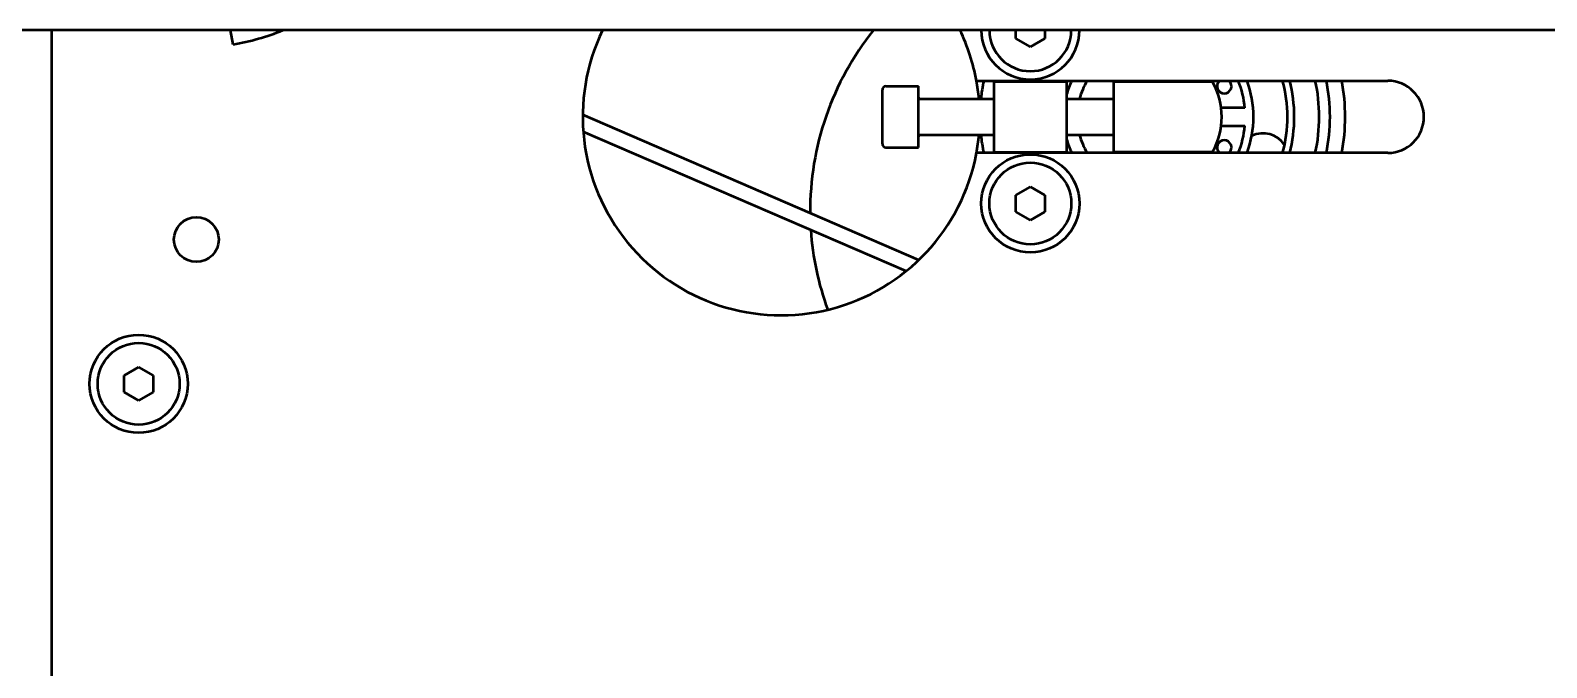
# Model space of a CAD drawing. Header units: millimetres. Extents: x 845401 to 948039, y 511594 to 550263.
# Drawn here: x 914356.2 to 914566.2, y 544644.9 to 544733.2 of the extents above; entities that cross this region are included whole.
import ezdxf

# ---------------------------------------------------------------- set-up
doc = ezdxf.new("R2010")
doc.units = ezdxf.units.MM
doc.layers.add('可见 (ISO)', color=7, linetype='Continuous', lineweight=50)

# ---------------------------------------------------------------- blocks, each defined once
blk = doc.blocks.new('A$C2A4E01FC')
at = {"layer": '可见 (ISO)', "color": 251}
for p, q in [((2527.5, 708.35), (1877.5, 708.35)), ((2002.5, 538.35), (2002.5, 708.35)), ((2027.58, 706.38), (2027.23, 708.35)), ((2136, 707.2), (2136, 708.35)), ((2140, 708.35), (2140, 707.2)), ((2138, 706.04), (2136, 707.2)), ((2140, 707.2), (2138, 706.04)), ((2117.5, 692.6), (2117.5, 700.1)), ((2118, 700.6), (2122.5, 700.6)), ((2122.5, 692.1), (2122.5, 700.6)), ((2130.54, 701.35), (2187.5, 701.35)), ((2133, 701.25), (2133, 701.35)), ((2133, 691.45), (2133, 701.25)), ((2133, 701.25), (2143, 701.25)), ((2143, 701.35), (2143, 701.25)), ((2143, 701.25), (2143, 691.45)), ((2149.5, 701.2), (2149.5, 691.5)), ((2163.25, 701.2), (2149.5, 701.2)), ((2122.7, 698.85), (2133, 698.85)), ((2143, 698.85), (2149.5, 698.85)), ((2167.72, 697.6), (2164.42, 697.6)), ((2122.54, 676.51), (2076, 696.61)), ((2164.42, 695.1), (2167.72, 695.1)), ((2120.8, 674.97), (2076.08, 694.29)), ((2122.7, 693.85), (2133, 693.85)), ((2143, 693.85), (2149.5, 693.85)), ((2118, 692.1), (2122.5, 692.1)), ((2187.5, 691.35), (2130.54, 691.35)), ((2133, 691.35), (2133, 691.45)), ((2133, 691.45), (2143, 691.45)), ((2143, 691.45), (2143, 691.35)), ((2149.5, 691.5), (2163.25, 691.5)), ((2136, 685.51), (2138, 686.66)), ((2136, 683.2), (2136, 685.51)), ((2138, 686.66), (2140, 685.51)), ((2140, 685.51), (2140, 683.2)), ((2138, 682.04), (2136, 683.2)), ((2140, 683.2), (2138, 682.04)), ((2012.5, 660.51), (2014.5, 661.66)), ((2014.5, 661.66), (2016.5, 660.51)), ((2012.5, 658.2), (2012.5, 660.51)), ((2016.5, 660.51), (2016.5, 658.2)), ((2014.5, 657.04), (2012.5, 658.2)), ((2016.5, 658.2), (2014.5, 657.04))]:
    blk.add_line(p, q, dxfattribs=at)
for centre, radius in [((2138, 684.35), 6.8), ((2138, 684.35), 5.67), ((2022.5, 679.35), 3.1), ((2014.5, 659.35), 6.8), ((2014.5, 659.35), 5.67)]:
    blk.add_circle(centre, radius, dxfattribs=at)
for centre, radius, start, end in [((2021.5, 740.85), 35, 280, 291.7868), ((2103.5, 696.35), 27.5, 154.1279, 349.5243), ((2147.5, 683.35), 40, 141.3178, 180.4959), ((2103.5, 696.35), 27.5, 10.4757, 25.8721), ((2138, 708.35), 6.8, 180, 0), ((2138, 708.35), 5.67, 180, 0), ((2118, 700.1), 0.5, 90, 180), ((2103.5, 696.35), 27.5, 5.2159, 10.4757), ((2154.5, 696.35), 23.5, 167.7155, 173.8931), ((2153.83, 696.35), 11.26, 153.6374, 164.1147), ((2154.5, 696.35), 10, 150, 165.5225), ((2154.5, 696.35), 10, 29.0125, 30), ((2154.5, 696.35), 10, 330.9875, 29.0125), ((2164.86, 700.6), 1, 131.4096, 48.5904), ((2154.5, 696.35), 13.27, 5.4034, 22.1277), ((2154.5, 696.35), 14.4, 339.684, 20.316), ((2154.5, 696.35), 19.1, 344.8235, 15.1765), ((2154.5, 696.35), 20.05, 345.5623, 14.4377), ((2154.5, 696.35), 23.5, 347.7155, 12.2845), ((2154.5, 696.35), 25, 348.463, 11.537), ((2154.5, 696.35), 27.1, 349.3679, 10.6321), ((2187.5, 696.35), 5, 270, 90), ((2122.7, 699.05), 0.2, 180, 270), ((2154.5, 696.35), 13.27, 337.8723, 354.5966), ((2122.7, 693.65), 0.2, 90, 180), ((2103.5, 696.35), 27.5, 349.5243, 354.7841), ((2154.5, 696.35), 23.5, 186.1069, 192.2845), ((2153.83, 696.35), 11.26, 195.8853, 206.3626), ((2154.5, 696.35), 10, 194.4775, 210), ((2164.86, 692.1), 1, 311.4096, 228.5904), ((2170.22, 690.57), 3.51, 32.1396, 116.4713), ((2118, 692.6), 0.5, 180, 270), ((2154.5, 696.35), 10, 330, 330.9875), ((2147.5, 683.35), 40, 183.8298, 200.0857)]:
    blk.add_arc(centre, radius, start, end, dxfattribs=at)

msp = doc.modelspace()

# ---------------------------------------------------------------- block references
msp.add_blockref('A$C2A4E01FC', (912356.69, 544024.87))

doc.saveas('drawing.dxf')
